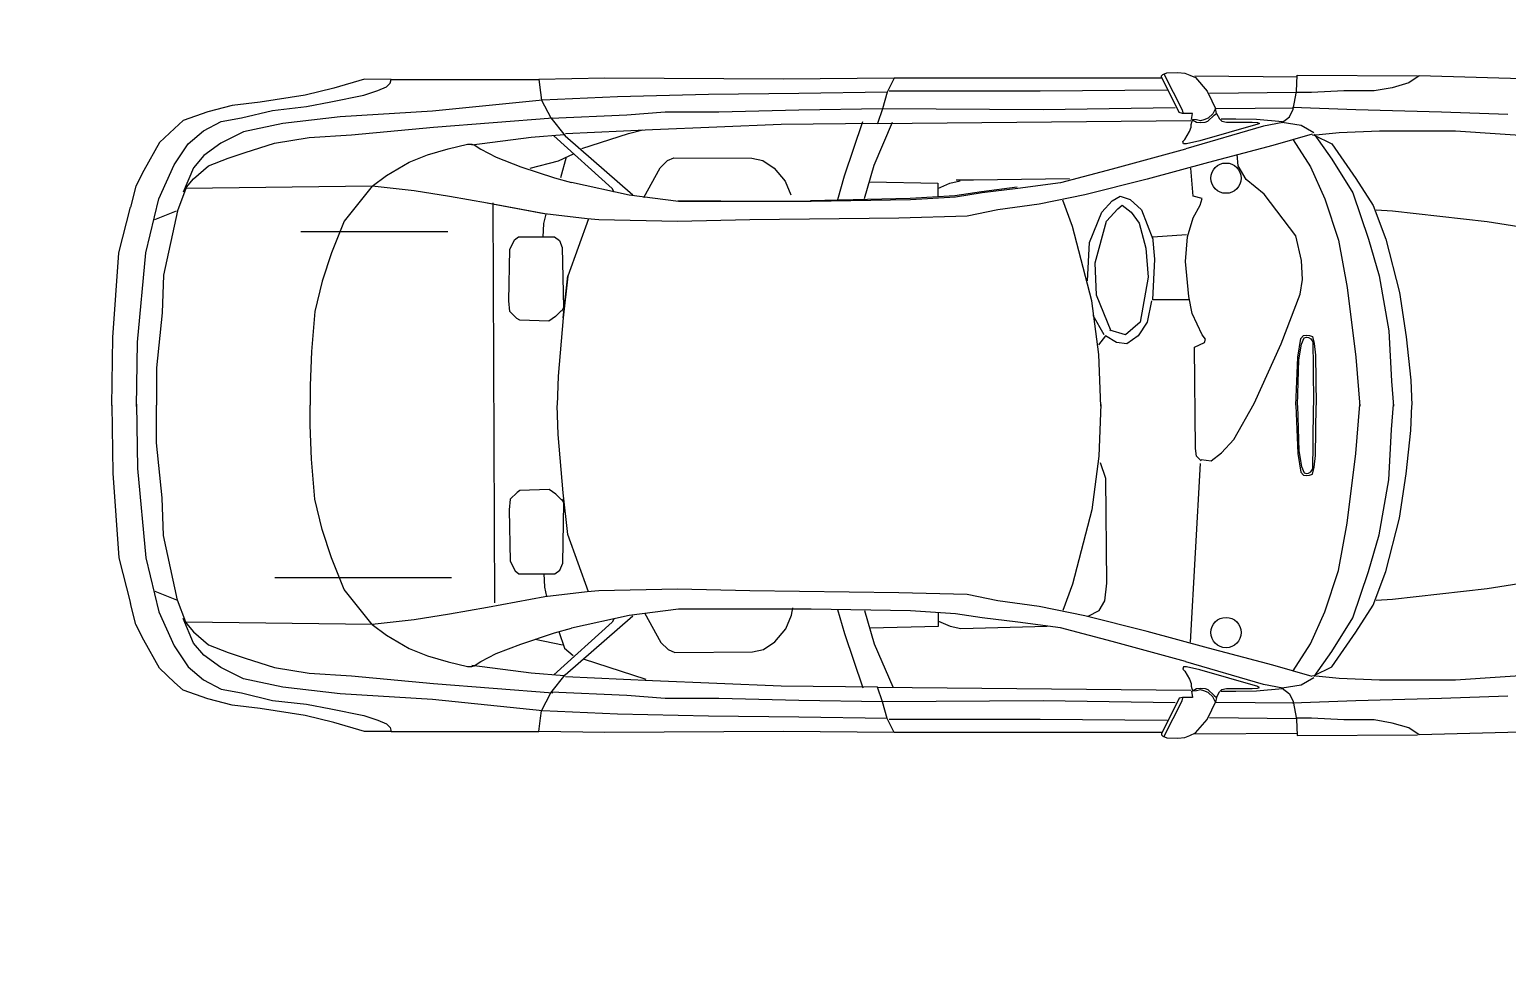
# Model space of a CAD drawing. Header units: millimetres. Extents: x 10193 to 57833, y 9963 to 44360.
# Drawn here: x 16395 to 20374, y 36640 to 39131 of the extents above; entities that cross this region are included whole.
import ezdxf

# ---------------------------------------------------------------- set-up
doc = ezdxf.new("R2010")
doc.units = ezdxf.units.MM
doc.layers.add('free-dwg.com', color=7, linetype='Continuous')
doc.layers.add('Стены', color=7, linetype='Continuous')

msp = doc.modelspace()

# ---------------------------------------------------------------- hatches: boundary and pattern name
at = {"layer": 'Стены'}
h = msp.add_hatch(dxfattribs=at)
h.set_pattern_fill('ANSI32', color=256, scale=10)
h.paths.add_polyline_path([(57833.4, 42702.7), (10593.4, 42702.7), (10593.4, 9962.7), (26833.4, 9962.7), (26833.4, 14962.7), (57833.4, 14962.7)])
h.paths.add_polyline_path([(10713.4, 42582.7), (57713.4, 42582.7), (57713.4, 15082.7), (26713.4, 15082.7), (26713.4, 10082.7), (10713.4, 10082.7)], flags=16)
h.paths.add_polyline_path([(10963.4, 42332.7), (57463.4, 42332.7), (57463.4, 15332.7), (26463.4, 15332.7), (26463.4, 10332.7), (10963.4, 10332.7)], flags=0)
h.paths.add_polyline_path([(57463.4, 42332.7), (10963.4, 42332.7), (10963.4, 10332.7), (26463.4, 10332.7), (26463.4, 15332.7), (57463.4, 15332.7)], flags=0)
h = msp.add_hatch(dxfattribs=at)
h.set_pattern_fill('ANSI36', color=256, scale=10)
h.paths.add_polyline_path([(57713.4, 42582.7), (10713.4, 42582.7), (10713.4, 10082.7), (26713.4, 10082.7), (26713.4, 15082.7), (57713.4, 15082.7)])
h.paths.add_polyline_path([(10963.4, 42332.7), (57463.4, 42332.7), (57463.4, 15332.7), (26463.4, 15332.7), (26463.4, 10332.7), (10963.4, 10332.7)], flags=16)

# ---------------------------------------------------------------- linework, layer by layer
at = {"layer": 'free-dwg.com'}
for p, q in [((17297, 38997), (17214.3, 38973.4)), ((17368, 38996.9), (17297, 38997)), ((17365.5, 38986.8), (17368, 38996.9)), ((17368, 38996.9), (17765.7, 38996.9)), ((17944.1, 39000.4), (17765.7, 38996.9)), ((17765.7, 38996.9), (17770.8, 38961.5)), ((18423.8, 38997.6), (17944.1, 39000.4)), ((18722.8, 38999.7), (18423.8, 38997.6)), ((18722.8, 38999.7), (18704.3, 38962.5)), ((19444.5, 38999.7), (18722.8, 38999.7)), ((19442.8, 39006), (19446.3, 39009.6)), ((19442.8, 39002.5), (19442.8, 39006)), ((19461.6, 38966.2), (19442.8, 39002.5)), ((19446.3, 39009.6), (19456.9, 39014.2)), ((19449.9, 39009.6), (19497.9, 38914.7)), ((19456.9, 39014.2), (19486.2, 39015.4)), ((19486.2, 39015.4), (19505, 39013.1)), ((19505, 39013.1), (19519, 39008.4)), ((19519, 39008.4), (19534.3, 39001.4)), ((19808, 39002.3), (19532.1, 39005)), ((19534.3, 39001.4), (19565.9, 38965.1)), ((19806, 38963.8), (19808.1, 39008.5)), ((19808.1, 39008.5), (20132.1, 39006.3)), ((20136.3, 39006.3), (20108.6, 38987.2)), ((20443.2, 38997.8), (20136.3, 39006.3)), ((17214.3, 38973.4), (17136.5, 38954.5)), ((17294.6, 38953.9), (17332.6, 38966.5)), ((17332.6, 38966.5), (17355.4, 38976.7)), ((17355.4, 38976.7), (17365.5, 38986.8)), ((17770.8, 38961.5), (17773.3, 38941.2)), ((18465.6, 38958.6), (18223, 38955.8)), ((18704.3, 38962.5), (18465.6, 38958.6)), ((18704.3, 38962.5), (18691, 38917.5)), ((19115.5, 38965.2), (18709.6, 38965.2)), ((19457.8, 38967.9), (19115.5, 38965.2)), ((19489.7, 38907.7), (19461.6, 38966.2)), ((19565.9, 38965.1), (19577.6, 38939.3)), ((19571.9, 38959.9), (19805.4, 38962.5)), ((19797.4, 38916.9), (19806, 38963.8)), ((19846.5, 38961.6), (19803.8, 38961.6)), ((19933.8, 38965.9), (19846.5, 38961.6)), ((20014.8, 38965.9), (19933.8, 38965.9)), ((20063.9, 38974.4), (20014.8, 38965.9)), ((20108.6, 38987.2), (20063.9, 38974.4)), ((16940.6, 38926.2), (16874.5, 38909.7)), ((17016.1, 38935.7), (16940.6, 38926.2)), ((17136.5, 38954.5), (17016.1, 38935.7)), ((17048.9, 38913.4), (17140.1, 38923.5)), ((17140.1, 38923.5), (17205.9, 38936.2)), ((17205.9, 38936.2), (17294.6, 38953.9)), ((17775.8, 38941.2), (17479.5, 38910.9)), ((17773.3, 38941.2), (17798.6, 38893.1)), ((17977.6, 38950.2), (17775.8, 38941.2)), ((18223, 38955.8), (17977.6, 38950.2)), ((18691, 38917.5), (18465.6, 38914)), ((18691, 38917.5), (18677.7, 38877.7)), ((19123.5, 38914.8), (18691, 38917.5)), ((19479, 38920.1), (19123.5, 38914.8)), ((19577.6, 38939.3), (19588.2, 38918.2)), ((19588.2, 38918.2), (19581.1, 38904.2)), ((19590.5, 38905.3), (19588.2, 38918.2)), ((19588.8, 38918.1), (19694.8, 38919.1)), ((19694.8, 38919.1), (19795.8, 38920.1)), ((19786.8, 38895.6), (19797.4, 38916.9)), ((19965.8, 38914.8), (19795.3, 38921.2)), ((16808.4, 38886.1), (16784.8, 38864.9)), ((16874.5, 38909.7), (16808.4, 38886.1)), ((16862.8, 38858), (16910.3, 38883.3)), ((16910.3, 38883.3), (16965.3, 38893.1)), ((16965.3, 38893.1), (17048.9, 38913.4)), ((17076.8, 38878), (16970.4, 38855.2)), ((17231.3, 38895.7), (17076.8, 38878)), ((17479.5, 38910.9), (17231.3, 38895.7)), ((17482, 38867.8), (17803.7, 38893.1)), ((17798.6, 38893.1), (17836.6, 38845.1)), ((18002.7, 38900.1), (17799.1, 38891.7)), ((18105.8, 38908.4), (18002.7, 38900.1)), ((18250.9, 38908.4), (18105.8, 38908.4)), ((18465.6, 38914), (18250.9, 38908.4)), ((18677.5, 38877.8), (18418.2, 38875)), ((18637.4, 38882.9), (18587.7, 38736.6)), ((18717.5, 38881.1), (18667.7, 38764.9)), ((18677.7, 38877.7), (19521.5, 38885.7)), ((19499.1, 38905.3), (19489.7, 38907.7)), ((19497.9, 38914.7), (19500.3, 38906.5)), ((19526.1, 38905.3), (19499.1, 38905.3)), ((19522.5, 38874.9), (19526.1, 38887.8)), ((19523.7, 38888.9), (19526.1, 38905.3)), ((19527.2, 38888.9), (19524.9, 38887.8)), ((19526.1, 38887.8), (19536.6, 38881.9)), ((19536.6, 38887.8), (19527.2, 38888.9)), ((19547.2, 38885.4), (19536.6, 38887.8)), ((19536.6, 38881.9), (19547.2, 38880.7)), ((19556.5, 38887.8), (19547.2, 38885.4)), ((19547.2, 38880.7), (19560, 38881.9)), ((19568.3, 38892.5), (19556.5, 38887.8)), ((19560, 38881.9), (19567.1, 38884.3)), ((19567.1, 38884.3), (19584.7, 38900.7)), ((19581.1, 38904.2), (19568.3, 38892.5)), ((19584.7, 38900.7), (19590.5, 38905.3)), ((19590.5, 38905.3), (19598.7, 38890.1)), ((19598.7, 38890.1), (19604.6, 38884.3)), ((19642.3, 38889.8), (19603, 38889.8)), ((19604.6, 38884.3), (19617.5, 38881.9)), ((19617.5, 38881.9), (19686.6, 38881.9)), ((19697.9, 38888.8), (19642.3, 38889.8)), ((19686.6, 38881.9), (19700.7, 38880.7)), ((19768.6, 38882.8), (19697.9, 38888.8)), ((19700.7, 38880.7), (19706.6, 38878.4)), ((19706.6, 38878.4), (19700.7, 38876.1)), ((19769.6, 38880.8), (19717.1, 38870.7)), ((19767.6, 38880.7), (19786.8, 38895.6)), ((19818.7, 38872.2), (19767.6, 38880.7)), ((20196, 38908.4), (19965.8, 38914.8)), ((20375, 38902), (20196, 38908.4)), ((16784.8, 38864.9), (16744.6, 38827.2)), ((16821.7, 38823.3), (16862.8, 38858)), ((16970.4, 38855.2), (16909.6, 38824.8)), ((17054, 38824.8), (17147.7, 38840)), ((17147.7, 38840), (17261.7, 38847.6)), ((17261.7, 38847.6), (17482, 38867.8)), ((17745.5, 38840), (17585.9, 38819.8)), ((17834.1, 38847.6), (17745.5, 38840)), ((17963.3, 38703.3), (17806.2, 38845.1)), ((17836.6, 38845.1), (18019, 38685.6)), ((18072.4, 38861.1), (17838.1, 38849.9)), ((17882.1, 38810.3), (18007.6, 38850.7)), ((18007.6, 38850.7), (18045.9, 38861.3)), ((18418.2, 38875), (18072.4, 38861.1)), ((19505, 38835.1), (19517.9, 38856.2)), ((19717.1, 38870.7), (19508, 38810.1)), ((19517.9, 38856.2), (19522.5, 38867.9)), ((19522.5, 38867.9), (19522.5, 38874.9)), ((19701.9, 38876.1), (19546, 38831.6)), ((19848.5, 38849), (19742.4, 38818.7)), ((19852.8, 38853), (19818.7, 38872.2)), ((19849.2, 38846.5), (19920.5, 38853.6)), ((19853.9, 38849.5), (19900.8, 38782)), ((19853.9, 38846.9), (19900.8, 38823.6)), ((19920.5, 38853.6), (20029.9, 38858.3)), ((20029.9, 38858.3), (20234.3, 38858.3)), ((20234.3, 38858.3), (20550.5, 38837)), ((16744.6, 38827.2), (16702.2, 38751.7)), ((16783.8, 38766.4), (16821.7, 38823.3)), ((16909.6, 38824.8), (16864, 38791.9)), ((16929.8, 38784.3), (16975.4, 38799.5)), ((16975.4, 38799.5), (17054, 38824.8)), ((17466.4, 38793.4), (17522.3, 38810)), ((17522.3, 38810), (17573.7, 38822.1)), ((17573.7, 38822.1), (17585.7, 38822.1)), ((17585.7, 38822.1), (17591.8, 38820.6)), ((17591.8, 38820.6), (17609.9, 38808.5)), ((17609.9, 38808.5), (17650.7, 38787.4)), ((19506.8, 38808.6), (19309.9, 38754.8)), ((19500.3, 38829.2), (19505, 38835.1)), ((19501.4, 38823.4), (19500.3, 38829.2)), ((19509.6, 38823.4), (19501.4, 38823.4)), ((19546, 38831.6), (19509.6, 38823.4)), ((19742.4, 38818.7), (19569.1, 38773.3)), ((19796.7, 38834), (19843.5, 38761.2)), ((19900.8, 38823.6), (19965.8, 38730)), ((16742.7, 38674.8), (16783.8, 38766.4)), ((16836.1, 38759), (16808.3, 38693.2)), ((16864, 38791.9), (16836.1, 38759)), ((16836.1, 38728.7), (16876.6, 38764.1)), ((16876.6, 38764.1), (16929.8, 38784.3)), ((17356, 38737.6), (17416.5, 38773.8)), ((17416.5, 38773.8), (17466.4, 38793.4)), ((17650.7, 38787.4), (17717.2, 38761.7)), ((17717.2, 38761.7), (17807.9, 38731.5)), ((17818.2, 38776.3), (17741.6, 38757.1)), ((17858.7, 38795.4), (17818.2, 38776.3)), ((17839.5, 38786.9), (17824.6, 38731.6)), ((18048.8, 38679.1), (18093.1, 38758.5)), ((18093.1, 38758.5), (18112.4, 38778)), ((18112.4, 38778), (18129.8, 38785.7)), ((18129.8, 38785.7), (18339.1, 38784.4)), ((18339.1, 38784.4), (18369, 38778.7)), ((18369, 38778.7), (18400, 38757.5)), ((18400, 38757.5), (18429.2, 38722.8)), ((18667.7, 38764.9), (18642, 38674.7)), ((19569.1, 38773.3), (19404.1, 38727.9)), ((19528, 38682), (19521.9, 38757.7)), ((19649.3, 38763.8), (19646.3, 38794.1)), ((19670.5, 38727.4), (19649.3, 38763.8)), ((19843.5, 38761.2), (19882.6, 38675.4)), ((19900.8, 38782), (19958, 38691)), ((16702.2, 38751.7), (16680.9, 38709.3)), ((16813.3, 38700.8), (16836.1, 38728.7)), ((17316.8, 38708.9), (17356, 38737.6)), ((17807.9, 38731.5), (17854, 38719.4)), ((18009.1, 38685), (17854, 38719.4)), ((18429.2, 38722.8), (18444.8, 38686)), ((18587.7, 38736.6), (18569.8, 38672.5)), ((18655.9, 38720.8), (18840.2, 38717.3)), ((18840.2, 38703.3), (18872.2, 38717.4)), ((18840.2, 38717.3), (18840.3, 38681.3)), ((18872.2, 38717.4), (18900.2, 38723.5)), ((18936.1, 38725.1), (18889.3, 38725.1)), ((19195.1, 38728.7), (18936.1, 38725.1)), ((19170.2, 38717.8), (19055.7, 38702.7)), ((19309.9, 38754.8), (19170.2, 38717.8)), ((19404.1, 38727.9), (19235.8, 38685.9)), ((19719, 38688), (19670.5, 38727.4)), ((19965.8, 38730), (20012.6, 38657.2)), ((16680.9, 38709.3), (16666.8, 38652.7)), ((16815.4, 38703.2), (16793.3, 38643.2)), ((17316.8, 38708.9), (16815.4, 38703.2)), ((17316.8, 38708.9), (17242.3, 38614.8)), ((17430.1, 38696.8), (17316.8, 38708.9)), ((17525.3, 38681.7), (17430.1, 38696.8)), ((17628.1, 38663.6), (17525.3, 38681.7)), ((17968.4, 38693.2), (17963.3, 38703.3)), ((18142, 38667.7), (18009.1, 38685)), ((18886, 38683.3), (18765.4, 38675.6)), ((18887.6, 38680), (18767, 38672.7)), ((18958.2, 38694.4), (18886, 38683.3)), ((18959.8, 38690.9), (18887.6, 38680)), ((19054.1, 38706.5), (18958.2, 38694.4)), ((19055.7, 38702.7), (18959.8, 38690.9)), ((19235.8, 38685.9), (19113, 38660.7)), ((19309.6, 38669.9), (19330.8, 38682)), ((19330.8, 38682), (19358.1, 38672.9)), ((19552.2, 38675.9), (19528, 38682)), ((19804, 38575.9), (19719, 38688)), ((19958, 38691), (19999.6, 38566.2)), ((16635.2, 38529.5), (16666.8, 38652.7)), ((16707.9, 38529.5), (16742.7, 38674.8)), ((16732.3, 38619.8), (16790.5, 38642.6)), ((16793.3, 38643.2), (16755.3, 38469.5)), ((17780.7, 38635), (17626.5, 38663.3)), ((17782.2, 38634.9), (17628.1, 38663.6)), ((17642.5, 38664.5), (17646.6, 37587.3)), ((18256.1, 38669.2), (18140.4, 38668.9)), ((18257.6, 38667.7), (18142, 38667.7)), ((18498.8, 38667.7), (18257.6, 38667.7)), ((18765.4, 38675.6), (18497.2, 38669.9)), ((18767, 38672.7), (18498.8, 38667.7)), ((19001.9, 38645.5), (18919.6, 38628.4)), ((19113, 38660.7), (19001.9, 38645.5)), ((19202.7, 38600.6), (19176.4, 38671.6)), ((19249, 38557.7), (19282.3, 38639.6)), ((19282.3, 38639.6), (19309.6, 38669.9)), ((19294.4, 38615.3), (19324.8, 38648.6)), ((19324.8, 38648.6), (19336.9, 38657.7)), ((19336.9, 38657.7), (19361.2, 38639.6)), ((19358.1, 38672.9), (19388.5, 38645.6)), ((19361.2, 38639.6), (19382.4, 38609.3)), ((19388.5, 38645.6), (19418.8, 38566.8)), ((19528, 38624.4), (19546.2, 38657.7)), ((19546.2, 38657.7), (19552.2, 38675.9)), ((19882.6, 38675.4), (19919, 38563.6)), ((20012.6, 38657.2), (20046.5, 38566.2)), ((20064.7, 38641.6), (20020.4, 38644.2)), ((20319.7, 38613), (20064.7, 38641.6)), ((17242.3, 38614.8), (17207.5, 38529.5)), ((17777.9, 38571.9), (17779.7, 38608.6)), ((17779.7, 38608.6), (17785.5, 38633.8)), ((17895.9, 38621), (17782.2, 38634.9)), ((17899.3, 38621.6), (17844.3, 38467.2)), ((17927.9, 38618.6), (17895.9, 38621)), ((18139.5, 38613.7), (17927.9, 38618.6)), ((18333.9, 38618.6), (18139.5, 38613.7)), ((18735, 38623.5), (18333.9, 38618.6)), ((18919.6, 38628.4), (18735, 38623.5)), ((19255.3, 38400.8), (19202.7, 38600.6)), ((19264.1, 38503.2), (19294.4, 38615.3)), ((19382.4, 38609.3), (19400.6, 38542.6)), ((19512.8, 38572.9), (19528, 38624.4)), ((20616.3, 38566.2), (20319.7, 38613)), ((17521.2, 38585.9), (17125.6, 38585.9)), ((17687.7, 38538.9), (17700.7, 38565.1)), ((17700.7, 38565.1), (17711.2, 38573)), ((17711.2, 38573), (17808.1, 38573.2)), ((17808.1, 38573.2), (17821.2, 38562.8)), ((17821.2, 38562.8), (17829.1, 38544.5)), ((19418.8, 38572.9), (19509.8, 38579)), ((19424.9, 38512.3), (19418.8, 38572.9)), ((19506.7, 38506.2), (19512.8, 38572.9)), ((19819.1, 38509.3), (19804, 38575.9)), ((19919, 38563.6), (19942.4, 38436.2)), ((19999.6, 38566.2), (20028.3, 38467.4)), ((20046.5, 38566.2), (20082.9, 38423.2)), ((16619.4, 38302), (16635.2, 38529.5)), ((16685.8, 38289.4), (16707.9, 38529.5)), ((17207.5, 38529.5), (17182.2, 38453.7)), ((17685.5, 38400.2), (17687.7, 38538.9)), ((17829.1, 38544.5), (17832.2, 38382.4)), ((19242.9, 38454.7), (19249, 38557.7)), ((19400.6, 38542.6), (19406.7, 38463.8)), ((19267.1, 38415.3), (19264.1, 38503.2)), ((19418.8, 38403.2), (19424.9, 38512.3)), ((19515.8, 38412.3), (19506.7, 38506.2)), ((19822.2, 38457.8), (19819.1, 38509.3)), ((16755.3, 38469.5), (16752.2, 38368.4)), ((17182.2, 38453.7), (17163.2, 38371.5)), ((17843.3, 38467.5), (17830.5, 38355)), ((17844.3, 38467.2), (17831.2, 38354.7)), ((19406.7, 38463.8), (19385.4, 38342.6)), ((19816.1, 38418.4), (19822.2, 38457.8)), ((20028.3, 38467.4), (20054.3, 38319.3)), ((17688.2, 38371.5), (17685.5, 38400.2)), ((19273.7, 38256.2), (19255.3, 38400.8)), ((19306.6, 38318.4), (19267.1, 38415.3)), ((19415.8, 38400.2), (19403.6, 38342.6)), ((19515.8, 38403.2), (19418.8, 38403.2)), ((19524.9, 38366.8), (19515.8, 38412.3)), ((19764.5, 38285), (19816.1, 38418.4)), ((19942.4, 38436.2), (19965.8, 38249.1)), ((20082.9, 38423.2), (20101.1, 38303.7)), ((16752.2, 38368.4), (16736.3, 38219.9)), ((17163.2, 38371.5), (17153.7, 38264.1)), ((17706.6, 38353.2), (17688.2, 38371.5)), ((17827, 38374.5), (17811.3, 38358.7)), ((17832.2, 38382.4), (17827, 38371.9)), ((19288.4, 38309.3), (19258.1, 38360.8)), ((19552.2, 38309.3), (19524.9, 38366.8)), ((17714.5, 38348), (17706.6, 38353.2)), ((17793, 38345.6), (17714.5, 38348)), ((17811.3, 38358.7), (17793, 38345.6)), ((17831.2, 38354.7), (17818.1, 38197.7)), ((19346, 38309.3), (19303.5, 38321.4)), ((19385.4, 38342.6), (19346, 38309.3)), ((19403.6, 38342.6), (19379.4, 38306.2)), ((16616.2, 38118.8), (16619.4, 38302)), ((16682.6, 38115.6), (16685.8, 38289.4)), ((19291.4, 38306.2), (19273.2, 38282)), ((19321.7, 38288.1), (19291.4, 38306.2)), ((19349, 38285), (19321.7, 38288.1)), ((19379.4, 38306.2), (19349, 38285)), ((19531, 38275.9), (19558.3, 38288.1)), ((19561.3, 38297.2), (19552.2, 38309.3)), ((19558.3, 38288.1), (19561.3, 38297.2)), ((19691.8, 38124.4), (19764.5, 38285)), ((19809.2, 38248.8), (19817.4, 38299)), ((19811.9, 38241.5), (19819.2, 38283.5)), ((19817.4, 38299), (19824.7, 38307.2)), ((19819.2, 38283.5), (19826.5, 38300.8)), ((19824.7, 38307.2), (19832.9, 38308.1)), ((19826.5, 38300.8), (19832.9, 38302.6)), ((19832.9, 38308.1), (19841.1, 38307.2)), ((19832.9, 38302.6), (19838.4, 38301.7)), ((19838.4, 38301.7), (19844.8, 38298.1)), ((19841.1, 38307.2), (19849.4, 38304.5)), ((19844.8, 38298.1), (19850.3, 38289.9)), ((19849.4, 38304.5), (19853.9, 38285.3)), ((19850.3, 38289.9), (19851.2, 38222.3)), ((19853.9, 38285.3), (19856.7, 38254.3)), ((20054.3, 38319.3), (20062.1, 38184.1)), ((20101.1, 38303.7), (20114.1, 38186.7)), ((17153.7, 38264.1), (17150.6, 38172.5)), ((19279, 38116.8), (19273.7, 38256.2)), ((19534, 38003.2), (19531, 38275.9)), ((19804.6, 38119.2), (19809.2, 38248.8)), ((19808.3, 38119.2), (19811.9, 38241.5)), ((19856.7, 38254.3), (19858.5, 38119.2)), ((19965.8, 38249.1), (19976.2, 38116.5)), ((16736.3, 38219.9), (16736.3, 38119.1)), ((19851.2, 38222.3), (19852.1, 38119.2)), ((17150.6, 38172.5), (17150.6, 38119.1)), ((17818.1, 38197.7), (17815.5, 38119.2)), ((20062.1, 38184.1), (20067.3, 38116.5)), ((20114.1, 38186.7), (20116.7, 38119.1)), ((16682.6, 38122.5), (16685.8, 37948.7)), ((19279, 38121.3), (19273.7, 37981.9)), ((19637.2, 38027.5), (19691.8, 38124.4)), ((19965.8, 37989.1), (19976.2, 38121.6)), ((20062.1, 38054), (20067.3, 38121.6)), ((16616.2, 38119.3), (16619.4, 37936.1)), ((16736.3, 38018.2), (16736.3, 38119.1)), ((17150.6, 38065.6), (17150.6, 38119.1)), ((17818.1, 38040.4), (17815.5, 38118.9)), ((19804.6, 38118.9), (19809.2, 37989.3)), ((19808.3, 38118.9), (19811.9, 37996.6)), ((19851.2, 38015.8), (19852.1, 38118.9)), ((19856.7, 37983.9), (19858.5, 38118.9)), ((20114.1, 38051.4), (20116.7, 38119)), ((17153.7, 37974), (17150.6, 38065.6)), ((20054.3, 37918.9), (20062.1, 38054)), ((20101.1, 37934.5), (20114.1, 38051.4)), ((16752.2, 37869.8), (16736.3, 38018.2)), ((17831.2, 37883.4), (17818.1, 38040.4)), ((19537.1, 37982), (19534, 38003.2)), ((19603.8, 37991.1), (19637.2, 38027.5)), ((19850.3, 37948.3), (19851.2, 38015.8)), ((17163.2, 37866.6), (17153.7, 37974)), ((19273.7, 37981.9), (19255.3, 37837.3)), ((19292.7, 37922.3), (19277.9, 37963.9)), ((19520.7, 37481.4), (19547.4, 37962.6)), ((19549.2, 37969.9), (19537.1, 37982)), ((19549.2, 37972.9), (19576.5, 37969.9)), ((19576.5, 37969.9), (19603.8, 37991.1)), ((19809.2, 37989.3), (19817.4, 37939.1)), ((19811.9, 37996.6), (19819.2, 37954.7)), ((19853.9, 37952.8), (19856.7, 37983.9)), ((19942.4, 37801.9), (19965.8, 37989.1)), ((16619.4, 37936.1), (16635.2, 37708.7)), ((16685.8, 37948.7), (16707.9, 37708.7)), ((19295.7, 37640.5), (19292.7, 37922.3)), ((19817.4, 37939.1), (19824.7, 37930.9)), ((19819.2, 37954.7), (19826.5, 37937.3)), ((19824.7, 37930.9), (19832.9, 37930)), ((19826.5, 37937.3), (19832.9, 37935.5)), ((19832.9, 37935.5), (19838.4, 37936.4)), ((19832.9, 37930), (19841.1, 37930.9)), ((19838.4, 37936.4), (19844.8, 37940.1)), ((19841.1, 37930.9), (19849.4, 37933.7)), ((19844.8, 37940.1), (19850.3, 37948.3)), ((19849.4, 37933.7), (19853.9, 37952.8)), ((20082.9, 37814.9), (20101.1, 37934.5)), ((17707.3, 37884.8), (17688.9, 37866.5)), ((17715.1, 37890.1), (17707.3, 37884.8)), ((17793.7, 37892.7), (17715.1, 37890.1)), ((17812, 37879.6), (17793.7, 37892.7)), ((17844.3, 37770.9), (17831.2, 37883.4)), ((20028.3, 37770.7), (20054.3, 37918.9)), ((16755.3, 37768.7), (16752.2, 37869.8)), ((17182.2, 37784.5), (17163.2, 37866.6)), ((17688.9, 37866.5), (17686.3, 37837.8)), ((17827.7, 37863.9), (17812, 37879.6)), ((17832.9, 37856.1), (17827.7, 37866.5)), ((17830.3, 37693.9), (17832.9, 37856.1)), ((17686.3, 37837.8), (17688.9, 37699.1)), ((19255.3, 37837.3), (19202.7, 37637.5)), ((20046.5, 37671.9), (20082.9, 37814.9)), ((16793.3, 37594.9), (16755.3, 37768.7)), ((17207.5, 37708.7), (17182.2, 37784.5)), ((17899.3, 37616.6), (17844.3, 37770.9)), ((19919, 37674.5), (19942.4, 37801.9)), ((19999.6, 37671.9), (20028.3, 37770.7)), ((16635.2, 37708.7), (16666.8, 37585.5)), ((16707.9, 37708.7), (16742.7, 37563.3)), ((17242.3, 37623.4), (17207.5, 37708.7)), ((17688.9, 37699.1), (17702, 37673)), ((17822.5, 37675.6), (17830.3, 37693.9)), ((17530.6, 37654.4), (17055, 37654.4)), ((17702, 37673), (17712.5, 37665.1)), ((17712.5, 37665.1), (17809.4, 37665.1)), ((17779.2, 37666.4), (17781.1, 37629.6)), ((17809.4, 37665.1), (17822.5, 37675.6)), ((19882.6, 37562.7), (19919, 37674.5)), ((19958, 37547.1), (19999.6, 37671.9)), ((20012.6, 37580.9), (20046.5, 37671.9)), ((20616.3, 37671.9), (20319.7, 37625.1)), ((16732.3, 37618.3), (16790.5, 37595.5)), ((17316.8, 37529.2), (17242.3, 37623.4)), ((17782.2, 37603.2), (17628.1, 37574.5)), ((17781.1, 37629.6), (17786.9, 37604.5)), ((17895.9, 37617.1), (17782.2, 37603.2)), ((17927.9, 37619.6), (17895.9, 37617.1)), ((18139.5, 37624.5), (17927.9, 37619.6)), ((18333.9, 37619.6), (18139.5, 37624.5)), ((18735, 37614.6), (18333.9, 37619.6)), ((18919.6, 37609.7), (18735, 37614.6)), ((19001.9, 37592.6), (18919.6, 37609.7)), ((19202.7, 37637.5), (19176.4, 37566.5)), ((19289.8, 37593.1), (19295.7, 37640.5)), ((20319.7, 37625.1), (20064.7, 37596.5)), ((16680.9, 37528.9), (16666.8, 37585.5)), ((16815.4, 37534.9), (16793.3, 37594.9)), ((17628.1, 37574.5), (17525.3, 37556.4)), ((18142, 37570.4), (18009.1, 37553.2)), ((18257.6, 37570.4), (18142, 37570.4)), ((18498.8, 37570.4), (18257.6, 37570.4)), ((18446.4, 37554.1), (18450.3, 37573.5)), ((18767, 37565.5), (18498.8, 37570.4)), ((18589.5, 37503.9), (18571.4, 37568)), ((18669.6, 37475.9), (18643.5, 37566)), ((18887.6, 37558.1), (18767, 37565.5)), ((19113, 37577.5), (19001.9, 37592.6)), ((19235.8, 37552.3), (19113, 37577.5)), ((19245.2, 37551.5), (19274.9, 37566.4)), ((19274.9, 37566.4), (19289.8, 37593.1)), ((19965.8, 37508.2), (20012.6, 37580.9)), ((20064.7, 37596.5), (20020.4, 37593.9)), ((16702.2, 37486.4), (16680.9, 37528.9)), ((16742.7, 37563.3), (16783.8, 37471.7)), ((16836.1, 37479.1), (16808.3, 37544.9)), ((16813.3, 37537.3), (16836.1, 37509.5)), ((17316.8, 37529.2), (16815.4, 37534.9)), ((17430.1, 37541.3), (17316.8, 37529.2)), ((17316.8, 37529.2), (17356, 37500.6)), ((17525.3, 37556.4), (17430.1, 37541.3)), ((17963.3, 37534.8), (17806.2, 37393.1)), ((17836.6, 37393.1), (18019, 37552.5)), ((18009.1, 37553.2), (17854, 37518.8)), ((17968.4, 37544.9), (17963.3, 37534.8)), ((18050.4, 37560), (18094.9, 37480.6)), ((18430.9, 37517.4), (18446.4, 37554.1)), ((18657.6, 37520), (18841.9, 37524)), ((18841.9, 37524), (18841.9, 37560)), ((18841.9, 37538), (18873.9, 37524)), ((18873.9, 37524), (18902, 37518)), ((18959.8, 37547.2), (18887.6, 37558.1)), ((18902, 37518), (19134.4, 37524)), ((19055.7, 37535.4), (18959.8, 37547.2)), ((19170.2, 37520.3), (19055.7, 37535.4)), ((19404.1, 37510.2), (19235.8, 37552.3)), ((19843.5, 37477), (19882.6, 37562.7)), ((19900.8, 37456.2), (19958, 37547.1)), ((16744.6, 37411), (16702.2, 37486.4)), ((16836.1, 37509.5), (16876.6, 37474)), ((17356, 37500.6), (17416.5, 37464.3)), ((17717.2, 37476.4), (17807.9, 37506.6)), ((17829.6, 37472.9), (17755.9, 37488.4)), ((17807.9, 37506.6), (17854, 37518.8)), ((17819.9, 37509.7), (17835.4, 37465.1)), ((18401.8, 37482.5), (18430.9, 37517.4)), ((18639.5, 37357.8), (18589.5, 37503.9)), ((19309.9, 37483.3), (19170.2, 37520.3)), ((19569.1, 37464.8), (19404.1, 37510.2)), ((19900.8, 37414.6), (19965.8, 37508.2)), ((16783.8, 37471.7), (16821.7, 37414.9)), ((16864, 37446.2), (16836.1, 37479.1)), ((16909.6, 37413.3), (16864, 37446.2)), ((16876.6, 37474), (16929.8, 37453.8)), ((16929.8, 37453.8), (16975.4, 37438.6)), ((17416.5, 37464.3), (17466.4, 37444.7)), ((17466.4, 37444.7), (17522.3, 37428.1)), ((17609.9, 37429.6), (17650.7, 37450.7)), ((17650.7, 37450.7), (17717.2, 37476.4)), ((17835.4, 37465.1), (17858.6, 37445.8)), ((18094.9, 37480.6), (18114.3, 37461.3)), ((18114.3, 37461.3), (18131.8, 37453.5)), ((18131.8, 37453.5), (18341, 37455.5)), ((18341, 37455.5), (18370.8, 37461.2)), ((18370.8, 37461.2), (18401.8, 37482.5)), ((18719.7, 37359.8), (18669.6, 37475.9)), ((19506.8, 37429.5), (19309.9, 37483.3)), ((19742.4, 37419.4), (19569.1, 37464.8)), ((19796.7, 37404.2), (19843.5, 37477)), ((19853.9, 37388.6), (19900.8, 37456.2)), ((16784.8, 37373.2), (16744.6, 37411)), ((16821.7, 37414.9), (16862.8, 37380.1)), ((16970.4, 37382.9), (16909.6, 37413.3)), ((16975.4, 37438.6), (17054, 37413.3)), ((17054, 37413.3), (17147.7, 37398.1)), ((17522.3, 37428.1), (17573.7, 37416)), ((17573.7, 37416), (17585.7, 37416)), ((17585.7, 37416), (17591.8, 37417.5)), ((17745.5, 37398.1), (17585.9, 37418.4)), ((17591.8, 37417.5), (17609.9, 37429.6)), ((17885.7, 37436.1), (18054.3, 37381.9)), ((19501.4, 37414.8), (19500.3, 37408.9)), ((19500.3, 37408.9), (19505, 37403.1)), ((19509.6, 37414.8), (19501.4, 37414.8)), ((19717.1, 37367.4), (19508, 37428)), ((19546, 37406.6), (19509.6, 37414.8)), ((19701.9, 37362.1), (19546, 37406.6)), ((19848.5, 37389.1), (19742.4, 37419.4)), ((19853.9, 37391.2), (19900.8, 37414.6)), ((16808.4, 37352), (16784.8, 37373.2)), ((16862.8, 37380.1), (16910.3, 37354.8)), ((17076.8, 37360.2), (16970.4, 37382.9)), ((17147.7, 37398.1), (17261.7, 37390.5)), ((17261.7, 37390.5), (17482, 37370.3)), ((17482, 37370.3), (17803.7, 37345)), ((17834.1, 37390.5), (17745.5, 37398.1)), ((17798.6, 37345), (17836.6, 37393.1)), ((18072.4, 37377), (17838.1, 37388.2)), ((18418.2, 37363.1), (18072.4, 37377)), ((19505, 37403.1), (19517.9, 37382)), ((19517.9, 37382), (19522.5, 37370.3)), ((19522.5, 37370.3), (19522.5, 37363.2)), ((19769.6, 37357.4), (19717.1, 37367.4)), ((19818.7, 37365.9), (19767.6, 37357.4)), ((19852.8, 37385.1), (19818.7, 37365.9)), ((19849.2, 37391.7), (19920.5, 37384.6)), ((19920.5, 37384.6), (20029.9, 37379.8)), ((20029.9, 37379.8), (20234.3, 37379.8)), ((20234.3, 37379.8), (20550.5, 37401.2)), ((16874.5, 37328.4), (16808.4, 37352)), ((16940.6, 37311.9), (16874.5, 37328.4)), ((16910.3, 37354.8), (16965.3, 37345)), ((16965.3, 37345), (17048.9, 37324.7)), ((17048.9, 37324.7), (17140.1, 37314.6)), ((17231.3, 37342.5), (17076.8, 37360.2)), ((17479.5, 37327.3), (17231.3, 37342.5)), ((17775.8, 37296.9), (17479.5, 37327.3)), ((17773.3, 37296.9), (17798.6, 37345)), ((18002.7, 37338), (17799.1, 37346.4)), ((18105.8, 37329.7), (18002.7, 37338)), ((18250.9, 37329.7), (18105.8, 37329.7)), ((18465.6, 37324.1), (18250.9, 37329.7)), ((18677.5, 37360.3), (18418.2, 37363.1)), ((18677.7, 37360.4), (19521.5, 37352.5)), ((18691, 37320.6), (18677.7, 37360.4)), ((19489.7, 37330.5), (19461.6, 37271.9)), ((19499.1, 37332.8), (19489.7, 37330.5)), ((19497.9, 37323.4), (19500.3, 37331.6)), ((19526.1, 37332.8), (19499.1, 37332.8)), ((19522.5, 37363.2), (19526.1, 37350.4)), ((19523.7, 37349.2), (19526.1, 37332.8)), ((19527.2, 37349.2), (19524.9, 37350.4)), ((19526.1, 37350.4), (19536.6, 37356.2)), ((19536.6, 37350.4), (19527.2, 37349.2)), ((19536.6, 37356.2), (19547.2, 37357.4)), ((19547.2, 37352.7), (19536.6, 37350.4)), ((19547.2, 37357.4), (19560, 37356.2)), ((19556.5, 37350.4), (19547.2, 37352.7)), ((19568.3, 37345.7), (19556.5, 37350.4)), ((19560, 37356.2), (19567.1, 37353.9)), ((19567.1, 37353.9), (19584.7, 37337.5)), ((19581.1, 37334), (19568.3, 37345.7)), ((19588.2, 37319.9), (19581.1, 37334)), ((19584.7, 37337.5), (19590.5, 37332.8)), ((19590.5, 37332.8), (19588.2, 37319.9)), ((19590.5, 37332.8), (19598.7, 37348)), ((19598.7, 37348), (19604.6, 37353.9)), ((19642.3, 37348.3), (19603, 37348.3)), ((19604.6, 37353.9), (19617.5, 37356.2)), ((19617.5, 37356.2), (19686.6, 37356.2)), ((19697.9, 37349.3), (19642.3, 37348.3)), ((19686.6, 37356.2), (19700.7, 37357.4)), ((19768.6, 37355.3), (19697.9, 37349.3)), ((19706.6, 37359.7), (19700.7, 37362.1)), ((19700.7, 37357.4), (19706.6, 37359.7)), ((19767.6, 37357.4), (19786.8, 37342.5)), ((19786.8, 37342.5), (19797.4, 37321.2)), ((20196, 37329.7), (19965.8, 37323.3)), ((20375, 37336.1), (20196, 37329.7)), ((17016.1, 37302.5), (16940.6, 37311.9)), ((17136.5, 37283.6), (17016.1, 37302.5)), ((17140.1, 37314.6), (17205.9, 37302)), ((17205.9, 37302), (17294.6, 37284.3)), ((17770.8, 37276.7), (17773.3, 37296.9)), ((17977.6, 37287.9), (17775.8, 37296.9)), ((18223, 37282.3), (17977.6, 37287.9)), ((18691, 37320.6), (18465.6, 37324.1)), ((19123.5, 37323.3), (18691, 37320.6)), ((18704.3, 37275.6), (18691, 37320.6)), ((19479, 37318), (19123.5, 37323.3)), ((19449.9, 37228.6), (19497.9, 37323.4)), ((19565.9, 37273.1), (19577.6, 37298.8)), ((19577.6, 37298.8), (19588.2, 37319.9)), ((19588.8, 37320), (19694.8, 37319)), ((19694.8, 37319), (19795.8, 37318)), ((19965.8, 37323.3), (19795.3, 37317)), ((19797.4, 37321.2), (19806, 37274.4)), ((17214.3, 37264.7), (17136.5, 37283.6)), ((17297, 37241.2), (17214.3, 37264.7)), ((17294.6, 37284.3), (17332.6, 37271.6)), ((17332.6, 37271.6), (17355.4, 37261.5)), ((17355.4, 37261.5), (17365.5, 37251.4)), ((17365.5, 37251.4), (17368, 37241.2)), ((17765.7, 37241.2), (17770.8, 37276.7)), ((18465.6, 37279.5), (18223, 37282.3)), ((18704.3, 37275.6), (18465.6, 37279.5)), ((18722.8, 37238.5), (18704.3, 37275.6)), ((19115.5, 37272.9), (18709.6, 37272.9)), ((19457.8, 37270.3), (19115.5, 37272.9)), ((19461.6, 37271.9), (19442.8, 37235.6)), ((19534.3, 37236.8), (19565.9, 37273.1)), ((19571.9, 37278.2), (19805.4, 37275.6)), ((19846.5, 37276.5), (19803.8, 37276.5)), ((19806, 37274.4), (19808.1, 37229.7)), ((19933.8, 37272.2), (19846.5, 37276.5)), ((20014.8, 37272.2), (19933.8, 37272.2)), ((20063.9, 37263.7), (20014.8, 37272.2)), ((20108.6, 37250.9), (20063.9, 37263.7)), ((20136.3, 37231.8), (20108.6, 37250.9)), ((17368, 37241.2), (17297, 37241.2)), ((17368, 37241.2), (17765.7, 37241.2)), ((17944.1, 37237.7), (17765.7, 37241.2)), ((18423.8, 37240.5), (17944.1, 37237.7)), ((18722.8, 37238.5), (18423.8, 37240.5)), ((19444.5, 37238.5), (18722.8, 37238.5)), ((19442.8, 37235.6), (19442.8, 37232.1)), ((19442.8, 37232.1), (19446.3, 37228.6)), ((19446.3, 37228.6), (19456.9, 37223.9)), ((19456.9, 37223.9), (19486.2, 37222.7)), ((19486.2, 37222.7), (19505, 37225.1)), ((19505, 37225.1), (19519, 37229.7)), ((19519, 37229.7), (19534.3, 37236.8)), ((19808, 37235.8), (19532.1, 37233.2)), ((19808.1, 37229.7), (20132.1, 37231.8)), ((20443.2, 37240.3), (20136.3, 37231.8))]:
    msp.add_line(p, q, dxfattribs=at)
for centre in [(19616.2, 38730.8), (19616.2, 37507.3)]:
    msp.add_circle(centre, 40.8, dxfattribs=at)

doc.saveas('drawing.dxf')
